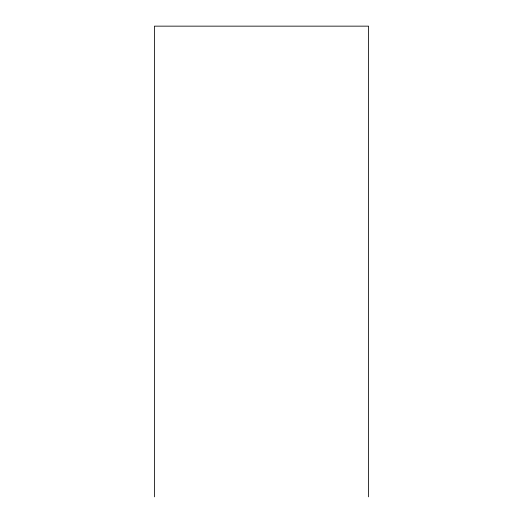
<?xml version="1.0" encoding="UTF-8"?>
<svg xmlns="http://www.w3.org/2000/svg" width="523" height="523" viewBox="0 0 523 523"><rect width="100%" height="100%" fill="white"/><g stroke="black" fill="none" stroke-linecap="round" stroke-linejoin="round"><path stroke-width="0.78" d="M368.571 496.85L368.571 26.15L154.429 26.15L154.429 496.85"/></g></svg>
